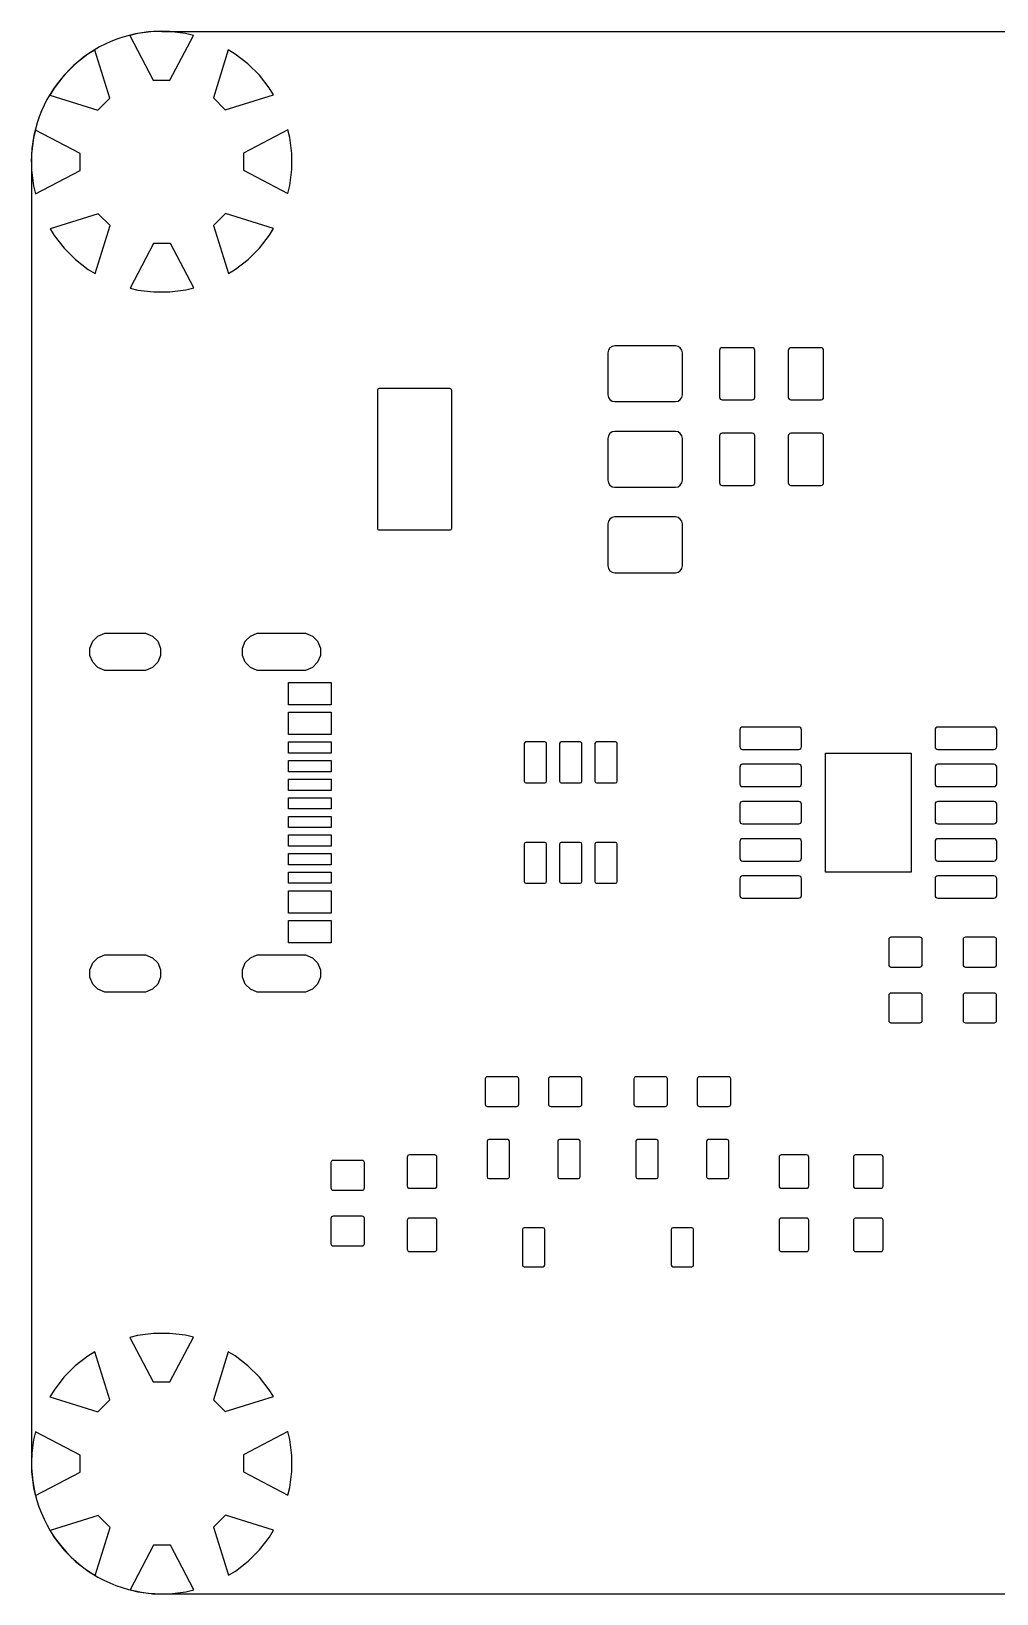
# Model space of a CAD drawing. Header units: inches. Extents: x -3.5 to 48, y -3.5 to 38.5.
# Drawn here: x -3.51 to 22.46, y -3.5 to 38.51 of the extents above; entities that cross this region are included whole.
import ezdxf

# ---------------------------------------------------------------- set-up
doc = ezdxf.new("R2010")
doc.units = ezdxf.units.IN
doc.layers.add('Board', color=216, linetype='Continuous')
doc.layers.add('Top Paste', color=8, linetype='Continuous')

msp = doc.modelspace()

# ---------------------------------------------------------------- linework, layer by layer
at = {"layer": 'Board'}
for p, q in [((0, 38.5), (44.5, 38.5)), ((-3.5, 35), (-3.5, 0.249)), ((-0.25, -3.5), (44.5, -3.5))]:
    msp.add_line(p, q, dxfattribs=at)
for centre, radius, start, end in [((0, 35), 3.509, 90, 180), ((0, 0), 3.5, 175.9144, 270)]:
    msp.add_arc(centre, radius, start, end, dxfattribs=at)
at = {"layer": 'Top Paste'}
for p, q in [((-0.65, 38.446), (-0.86, 38.393)), ((-0.86, 38.393), (-0.86, 38.393)), ((-0.86, 38.393), (-0.86, 38.393)), ((-0.86, 38.393), (-0.232, 37.196)), ((-0.221, 38.5), (-0.65, 38.446)), ((0.212, 38.5), (-0.221, 38.5)), ((0.641, 38.448), (0.212, 38.5)), ((0.222, 37.196), (0.851, 38.395)), ((0.851, 38.395), (0.641, 38.448)), ((-1.985, 37.891), (-2.325, 37.625)), ((-1.799, 38.002), (-1.985, 37.891)), ((-1.396, 36.71), (-1.799, 38.002)), ((1.791, 38.007), (1.389, 36.717)), ((1.977, 37.896), (1.791, 38.007)), ((1.791, 38.007), (1.791, 38.007)), ((1.791, 38.007), (1.791, 38.007)), ((2.319, 37.631), (1.977, 37.896)), ((-2.325, 37.625), (-2.631, 37.319)), ((2.625, 37.325), (2.319, 37.631)), ((-2.896, 36.977), (-3.007, 36.791)), ((-2.631, 37.319), (-2.896, 36.977)), ((-0.232, 37.196), (0.222, 37.196)), ((2.891, 36.985), (2.625, 37.325)), ((3.002, 36.799), (2.891, 36.985)), ((-3.007, 36.791), (-3.007, 36.791)), ((-3.007, 36.791), (-3.007, 36.791)), ((-3.007, 36.791), (-1.717, 36.389)), ((-1.717, 36.389), (-1.396, 36.71)), ((1.389, 36.717), (1.71, 36.396)), ((1.71, 36.396), (3.002, 36.799)), ((-3.395, 35.851), (-3.448, 35.641)), ((-2.196, 35.222), (-3.395, 35.851)), ((3.393, 35.86), (2.196, 35.232)), ((3.446, 35.65), (3.393, 35.86)), ((3.393, 35.86), (3.393, 35.86)), ((3.393, 35.86), (3.393, 35.86)), ((-3.448, 35.641), (-3.5, 35.212)), ((3.5, 35.221), (3.446, 35.65)), ((-3.5, 35.212), (-3.5, 34.779)), ((-2.196, 34.768), (-2.196, 35.222)), ((2.196, 35.232), (2.196, 34.778)), ((3.5, 34.788), (3.5, 35.221)), ((-3.5, 34.779), (-3.446, 34.35)), ((-3.393, 34.14), (-2.196, 34.768)), ((2.196, 34.778), (3.395, 34.149)), ((3.448, 34.359), (3.5, 34.788)), ((-3.446, 34.35), (-3.393, 34.14)), ((-3.393, 34.14), (-3.393, 34.14)), ((-3.393, 34.14), (-3.393, 34.14)), ((3.395, 34.149), (3.448, 34.359)), ((1.717, 33.611), (1.396, 33.29)), ((3.007, 33.209), (1.717, 33.611)), ((-1.71, 33.604), (-3.002, 33.201)), ((-3.002, 33.201), (-2.891, 33.015)), ((-1.791, 31.993), (-1.389, 33.283)), ((-1.389, 33.283), (-1.71, 33.604)), ((1.396, 33.29), (1.799, 31.998)), ((2.896, 33.023), (3.007, 33.209)), ((3.007, 33.209), (3.007, 33.209)), ((3.007, 33.209), (3.007, 33.209)), ((-2.891, 33.015), (-2.625, 32.675)), ((-0.222, 32.804), (-0.851, 31.605)), ((0.232, 32.804), (-0.222, 32.804)), ((0.86, 31.607), (0.232, 32.804)), ((2.631, 32.681), (2.896, 33.023)), ((-2.625, 32.675), (-2.319, 32.369)), ((-2.319, 32.369), (-1.977, 32.104)), ((1.985, 32.109), (2.325, 32.375)), ((2.325, 32.375), (2.631, 32.681)), ((-1.977, 32.104), (-1.791, 31.993)), ((-1.791, 31.993), (-1.791, 31.993)), ((-1.791, 31.993), (-1.791, 31.993)), ((1.799, 31.998), (1.985, 32.109)), ((-0.851, 31.605), (-0.641, 31.552)), ((-0.641, 31.552), (-0.212, 31.5)), ((0.221, 31.5), (0.65, 31.554)), ((0.65, 31.554), (0.86, 31.607)), ((0.86, 31.607), (0.86, 31.607)), ((0.86, 31.607), (0.86, 31.607)), ((-0.212, 31.5), (0.221, 31.5)), ((12, 29.862), (12, 28.738)), ((13.812, 30.05), (12.187, 30.05)), ((14, 28.738), (14, 29.862)), ((15, 29.929), (15, 28.671)), ((15.879, 30), (15.071, 30)), ((15.95, 28.671), (15.95, 29.929)), ((16.85, 29.929), (16.85, 28.671)), ((17.729, 30), (16.921, 30)), ((17.8, 28.671), (17.8, 29.929)), ((5.8, 28.85), (5.8, 25.15)), ((7.75, 28.9), (5.85, 28.9)), ((7.8, 25.15), (7.8, 28.85)), ((15.071, 28.6), (15.879, 28.6)), ((16.921, 28.6), (17.729, 28.6)), ((12.187, 28.55), (13.812, 28.55)), ((13.812, 27.75), (12.187, 27.75)), ((12, 27.562), (12, 26.437)), ((14, 26.437), (14, 27.562)), ((15, 27.629), (15, 26.371)), ((15.879, 27.7), (15.071, 27.7)), ((15.95, 26.371), (15.95, 27.629)), ((16.85, 27.629), (16.85, 26.371)), ((17.729, 27.7), (16.921, 27.7)), ((17.8, 26.371), (17.8, 27.629)), ((12.187, 26.25), (13.812, 26.25)), ((15.071, 26.3), (15.879, 26.3)), ((16.921, 26.3), (17.729, 26.3)), ((12, 25.262), (12, 24.137)), ((13.812, 25.45), (12.187, 25.45)), ((14, 24.137), (14, 25.262)), ((5.85, 25.1), (7.75, 25.1)), ((12.187, 23.95), (13.812, 23.95)), ((-1.715, 22.249), (-1.531, 22.325)), ((-1.531, 22.325), (-1.431, 22.325)), ((-1.431, 22.325), (-0.531, 22.325)), ((-1.431, 22.325), (-1.431, 22.325)), ((-0.531, 22.325), (-0.432, 22.325)), ((-0.432, 22.325), (-0.248, 22.249)), ((2.385, 22.249), (2.569, 22.325)), ((2.569, 22.325), (2.669, 22.325)), ((2.669, 22.325), (3.769, 22.325)), ((2.669, 22.325), (2.669, 22.325)), ((3.769, 22.325), (3.868, 22.325)), ((3.868, 22.325), (4.052, 22.249)), ((-1.931, 21.924), (-1.855, 22.108)), ((-1.931, 21.726), (-1.931, 21.924)), ((-1.855, 22.108), (-1.715, 22.249)), ((-0.248, 22.249), (-0.107, 22.108)), ((-0.107, 22.108), (-0.031, 21.924)), ((-0.031, 21.924), (-0.031, 21.726)), ((2.169, 21.924), (2.245, 22.108)), ((2.169, 21.726), (2.169, 21.924)), ((2.245, 22.108), (2.385, 22.249)), ((4.052, 22.249), (4.192, 22.108)), ((4.192, 22.108), (4.269, 21.924)), ((4.269, 21.924), (4.269, 21.726)), ((-1.855, 21.542), (-1.931, 21.726)), ((-1.715, 21.401), (-1.855, 21.542)), ((-0.107, 21.542), (-0.248, 21.401)), ((-0.031, 21.726), (-0.107, 21.542)), ((2.245, 21.542), (2.169, 21.726)), ((2.385, 21.401), (2.245, 21.542)), ((4.192, 21.542), (4.052, 21.401)), ((4.269, 21.726), (4.192, 21.542)), ((-1.531, 21.325), (-1.715, 21.401)), ((-1.431, 21.325), (-1.531, 21.325)), ((-0.531, 21.325), (-1.431, 21.325)), ((-0.432, 21.325), (-0.531, 21.325)), ((-0.531, 21.325), (-0.531, 21.325)), ((-0.248, 21.401), (-0.432, 21.325)), ((2.569, 21.325), (2.385, 21.401)), ((2.669, 21.325), (2.569, 21.325)), ((3.769, 21.325), (2.669, 21.325)), ((3.868, 21.325), (3.769, 21.325)), ((3.769, 21.325), (3.769, 21.325)), ((4.052, 21.401), (3.868, 21.325)), ((3.406, 20.4), (3.406, 21)), ((3.406, 21), (4.556, 21)), ((3.406, 21), (4.556, 21)), ((3.406, 20.4), (3.406, 21)), ((4.556, 21), (4.556, 20.4)), ((4.556, 21), (4.556, 20.4)), ((4.556, 20.4), (3.406, 20.4)), ((4.556, 20.4), (3.406, 20.4)), ((3.406, 19.6), (3.406, 20.2)), ((3.406, 20.2), (4.556, 20.2)), ((3.406, 20.2), (4.556, 20.2)), ((3.406, 19.6), (3.406, 20.2)), ((4.556, 20.2), (4.556, 19.6)), ((4.556, 20.2), (4.556, 19.6)), ((17.13, 19.8), (15.62, 19.8)), ((22.38, 19.8), (20.87, 19.8)), ((4.556, 19.6), (3.406, 19.6)), ((4.556, 19.6), (3.406, 19.6)), ((3.406, 19.1), (3.406, 19.4)), ((3.406, 19.4), (4.556, 19.4)), ((3.406, 19.4), (4.556, 19.4)), ((3.406, 19.1), (3.406, 19.4)), ((4.556, 19.4), (4.556, 19.1)), ((4.556, 19.4), (4.556, 19.1)), ((9.75, 19.355), (9.75, 18.345)), ((10.305, 19.4), (9.795, 19.4)), ((10.35, 18.345), (10.35, 19.355)), ((10.7, 19.355), (10.7, 18.345)), ((11.255, 19.4), (10.745, 19.4)), ((11.3, 18.345), (11.3, 19.355)), ((11.65, 19.355), (11.65, 18.345)), ((12.205, 19.4), (11.695, 19.4)), ((12.25, 18.345), (12.25, 19.355)), ((15.545, 19.725), (15.545, 19.275)), ((17.205, 19.275), (17.205, 19.725)), ((20.795, 19.725), (20.795, 19.275)), ((22.455, 19.275), (22.455, 19.725)), ((4.556, 19.1), (3.406, 19.1)), ((4.556, 19.1), (3.406, 19.1)), ((15.62, 19.2), (17.13, 19.2)), ((17.85, 15.9), (17.85, 19.1)), ((17.85, 19.1), (20.15, 19.1)), ((20.15, 19.1), (20.15, 15.9)), ((20.87, 19.2), (22.38, 19.2)), ((3.406, 18.6), (3.406, 18.9)), ((3.406, 18.9), (4.556, 18.9)), ((3.406, 18.9), (4.556, 18.9)), ((3.406, 18.6), (3.406, 18.9)), ((4.556, 18.6), (3.406, 18.6)), ((4.556, 18.6), (3.406, 18.6)), ((4.556, 18.9), (4.556, 18.6)), ((4.556, 18.9), (4.556, 18.6)), ((15.545, 18.725), (15.545, 18.275)), ((17.13, 18.8), (15.62, 18.8)), ((17.205, 18.275), (17.205, 18.725)), ((20.795, 18.725), (20.795, 18.275)), ((22.38, 18.8), (20.87, 18.8)), ((22.455, 18.275), (22.455, 18.725)), ((3.406, 18.1), (3.406, 18.4)), ((3.406, 18.4), (4.556, 18.4)), ((3.406, 18.4), (4.556, 18.4)), ((3.406, 18.1), (3.406, 18.4)), ((4.556, 18.1), (3.406, 18.1)), ((4.556, 18.1), (3.406, 18.1)), ((4.556, 18.4), (4.556, 18.1)), ((4.556, 18.4), (4.556, 18.1)), ((9.795, 18.3), (10.305, 18.3)), ((10.745, 18.3), (11.255, 18.3)), ((11.695, 18.3), (12.205, 18.3)), ((15.62, 18.2), (17.13, 18.2)), ((20.87, 18.2), (22.38, 18.2)), ((3.406, 17.6), (3.406, 17.9)), ((3.406, 17.9), (4.556, 17.9)), ((3.406, 17.9), (4.556, 17.9)), ((3.406, 17.6), (3.406, 17.9)), ((4.556, 17.9), (4.556, 17.6)), ((4.556, 17.9), (4.556, 17.6)), ((15.545, 17.725), (15.545, 17.275)), ((17.13, 17.8), (15.62, 17.8)), ((17.205, 17.275), (17.205, 17.725)), ((20.795, 17.725), (20.795, 17.275)), ((22.38, 17.8), (20.87, 17.8)), ((22.455, 17.275), (22.455, 17.725)), ((4.556, 17.6), (3.406, 17.6)), ((4.556, 17.6), (3.406, 17.6)), ((3.406, 17.1), (3.406, 17.4)), ((3.406, 17.4), (4.556, 17.4)), ((3.406, 17.4), (4.556, 17.4)), ((3.406, 17.1), (3.406, 17.4)), ((4.556, 17.4), (4.556, 17.1)), ((4.556, 17.4), (4.556, 17.1)), ((4.556, 17.1), (3.406, 17.1)), ((4.556, 17.1), (3.406, 17.1)), ((3.406, 16.6), (3.406, 16.9)), ((3.406, 16.9), (4.556, 16.9)), ((3.406, 16.9), (4.556, 16.9)), ((3.406, 16.6), (3.406, 16.9)), ((4.556, 16.9), (4.556, 16.6)), ((4.556, 16.9), (4.556, 16.6)), ((15.62, 17.2), (17.13, 17.2)), ((20.87, 17.2), (22.38, 17.2)), ((4.556, 16.6), (3.406, 16.6)), ((4.556, 16.6), (3.406, 16.6)), ((3.406, 16.1), (3.406, 16.4)), ((3.406, 16.4), (4.556, 16.4)), ((3.406, 16.4), (4.556, 16.4)), ((3.406, 16.1), (3.406, 16.4)), ((4.556, 16.4), (4.556, 16.1)), ((4.556, 16.4), (4.556, 16.1)), ((9.75, 16.655), (9.75, 15.645)), ((10.305, 16.7), (9.795, 16.7)), ((10.35, 15.645), (10.35, 16.655)), ((10.7, 16.655), (10.7, 15.645)), ((11.255, 16.7), (10.745, 16.7)), ((11.3, 15.645), (11.3, 16.655)), ((11.65, 16.655), (11.65, 15.645)), ((12.205, 16.7), (11.695, 16.7)), ((12.25, 15.645), (12.25, 16.655)), ((15.545, 16.725), (15.545, 16.275)), ((17.13, 16.8), (15.62, 16.8)), ((17.205, 16.275), (17.205, 16.725)), ((20.795, 16.725), (20.795, 16.275)), ((22.38, 16.8), (20.87, 16.8)), ((22.455, 16.275), (22.455, 16.725)), ((4.556, 16.1), (3.406, 16.1)), ((4.556, 16.1), (3.406, 16.1)), ((15.62, 16.2), (17.13, 16.2)), ((20.87, 16.2), (22.38, 16.2)), ((3.406, 15.6), (3.406, 15.9)), ((3.406, 15.9), (4.556, 15.9)), ((3.406, 15.9), (4.556, 15.9)), ((3.406, 15.6), (3.406, 15.9)), ((4.556, 15.6), (3.406, 15.6)), ((4.556, 15.6), (3.406, 15.6)), ((4.556, 15.9), (4.556, 15.6)), ((4.556, 15.9), (4.556, 15.6)), ((9.795, 15.6), (10.305, 15.6)), ((10.745, 15.6), (11.255, 15.6)), ((11.695, 15.6), (12.205, 15.6)), ((15.545, 15.725), (15.545, 15.275)), ((17.13, 15.8), (15.62, 15.8)), ((17.205, 15.275), (17.205, 15.725)), ((20.15, 15.9), (17.85, 15.9)), ((20.795, 15.725), (20.795, 15.275)), ((22.38, 15.8), (20.87, 15.8)), ((22.455, 15.275), (22.455, 15.725)), ((3.406, 14.8), (3.406, 15.4)), ((3.406, 15.4), (4.556, 15.4)), ((3.406, 15.4), (4.556, 15.4)), ((3.406, 14.8), (3.406, 15.4)), ((4.556, 15.4), (4.556, 14.8)), ((4.556, 15.4), (4.556, 14.8)), ((15.62, 15.2), (17.13, 15.2)), ((20.87, 15.2), (22.38, 15.2)), ((4.556, 14.8), (3.406, 14.8)), ((4.556, 14.8), (3.406, 14.8)), ((3.406, 14), (3.406, 14.6)), ((3.406, 14.6), (4.556, 14.6)), ((3.406, 14.6), (4.556, 14.6)), ((3.406, 14), (3.406, 14.6)), ((4.556, 14.6), (4.556, 14)), ((4.556, 14.6), (4.556, 14)), ((4.556, 14), (3.406, 14)), ((4.556, 14), (3.406, 14)), ((19.55, 14.09), (19.55, 13.41)), ((20.39, 14.15), (19.61, 14.15)), ((20.45, 13.41), (20.45, 14.09)), ((21.55, 14.09), (21.55, 13.41)), ((22.39, 14.15), (21.61, 14.15)), ((22.45, 13.41), (22.45, 14.09)), ((-1.931, 13.274), (-1.855, 13.458)), ((-1.855, 13.458), (-1.715, 13.599)), ((-1.715, 13.599), (-1.531, 13.675)), ((-1.531, 13.675), (-1.431, 13.675)), ((-1.431, 13.675), (-0.531, 13.675)), ((-1.431, 13.675), (-1.431, 13.675)), ((-0.531, 13.675), (-0.432, 13.675)), ((-0.432, 13.675), (-0.248, 13.599)), ((-0.248, 13.599), (-0.107, 13.458)), ((-0.107, 13.458), (-0.031, 13.274)), ((2.169, 13.274), (2.245, 13.458)), ((2.245, 13.458), (2.385, 13.599)), ((2.385, 13.599), (2.569, 13.675)), ((2.569, 13.675), (2.669, 13.675)), ((2.669, 13.675), (3.769, 13.675)), ((2.669, 13.675), (2.669, 13.675)), ((3.769, 13.675), (3.868, 13.675)), ((3.868, 13.675), (4.052, 13.599)), ((4.052, 13.599), (4.192, 13.458)), ((4.192, 13.458), (4.269, 13.274)), ((-1.931, 13.076), (-1.931, 13.274)), ((-1.855, 12.892), (-1.931, 13.076)), ((-0.031, 13.076), (-0.107, 12.892)), ((-0.031, 13.274), (-0.031, 13.076)), ((2.169, 13.076), (2.169, 13.274)), ((2.245, 12.892), (2.169, 13.076)), ((4.269, 13.076), (4.192, 12.892)), ((4.269, 13.274), (4.269, 13.076)), ((19.61, 13.35), (20.39, 13.35)), ((21.61, 13.35), (22.39, 13.35)), ((-1.715, 12.751), (-1.855, 12.892)), ((-1.531, 12.675), (-1.715, 12.751)), ((-1.431, 12.675), (-1.531, 12.675)), ((-0.531, 12.675), (-1.431, 12.675)), ((-0.432, 12.675), (-0.531, 12.675)), ((-0.531, 12.675), (-0.531, 12.675)), ((-0.248, 12.751), (-0.432, 12.675)), ((-0.107, 12.892), (-0.248, 12.751)), ((2.385, 12.751), (2.245, 12.892)), ((2.569, 12.675), (2.385, 12.751)), ((2.669, 12.675), (2.569, 12.675)), ((3.769, 12.675), (2.669, 12.675)), ((3.868, 12.675), (3.769, 12.675)), ((3.769, 12.675), (3.769, 12.675)), ((4.052, 12.751), (3.868, 12.675)), ((4.192, 12.892), (4.052, 12.751)), ((20.39, 12.65), (19.61, 12.65)), ((22.39, 12.65), (21.61, 12.65)), ((19.55, 12.59), (19.55, 11.91)), ((20.45, 11.91), (20.45, 12.59)), ((21.55, 12.59), (21.55, 11.91)), ((22.45, 11.91), (22.45, 12.59)), ((19.61, 11.85), (20.39, 11.85)), ((21.61, 11.85), (22.39, 11.85)), ((8.7, 10.34), (8.7, 9.66)), ((9.54, 10.4), (8.76, 10.4)), ((9.6, 9.66), (9.6, 10.34)), ((10.4, 10.34), (10.4, 9.66)), ((11.24, 10.4), (10.46, 10.4)), ((11.3, 9.66), (11.3, 10.34)), ((12.7, 10.34), (12.7, 9.66)), ((13.54, 10.4), (12.76, 10.4)), ((13.6, 9.66), (13.6, 10.34)), ((14.4, 10.34), (14.4, 9.66)), ((15.24, 10.4), (14.46, 10.4)), ((15.3, 9.66), (15.3, 10.34)), ((8.76, 9.6), (9.54, 9.6)), ((10.46, 9.6), (11.24, 9.6)), ((12.76, 9.6), (13.54, 9.6)), ((14.46, 9.6), (15.24, 9.6)), ((8.75, 8.665), (8.75, 7.705)), ((9.305, 8.71), (8.795, 8.71)), ((9.35, 7.705), (9.35, 8.665)), ((10.65, 8.665), (10.65, 7.705)), ((11.205, 8.71), (10.695, 8.71)), ((11.25, 7.705), (11.25, 8.665)), ((12.75, 8.665), (12.75, 7.705)), ((13.305, 8.71), (12.795, 8.71)), ((13.35, 7.705), (13.35, 8.665)), ((14.65, 8.665), (14.65, 7.705)), ((15.205, 8.71), (14.695, 8.71)), ((15.25, 7.705), (15.25, 8.665)), ((4.55, 8.09), (4.55, 7.41)), ((5.39, 8.15), (4.61, 8.15)), ((5.45, 7.41), (5.45, 8.09)), ((6.6, 8.24), (6.6, 7.46)), ((7.34, 8.3), (6.66, 8.3)), ((7.4, 7.46), (7.4, 8.24)), ((16.6, 8.24), (16.6, 7.46)), ((17.34, 8.3), (16.66, 8.3)), ((17.4, 7.46), (17.4, 8.24)), ((18.6, 8.24), (18.6, 7.46)), ((19.34, 8.3), (18.66, 8.3)), ((19.4, 7.46), (19.4, 8.24)), ((8.795, 7.66), (9.305, 7.66)), ((10.695, 7.66), (11.205, 7.66)), ((12.795, 7.66), (13.305, 7.66)), ((14.695, 7.66), (15.205, 7.66)), ((4.61, 7.35), (5.39, 7.35)), ((6.66, 7.4), (7.34, 7.4)), ((16.66, 7.4), (17.34, 7.4)), ((18.66, 7.4), (19.34, 7.4)), ((4.55, 6.59), (4.55, 5.91)), ((5.39, 6.65), (4.61, 6.65)), ((5.45, 5.91), (5.45, 6.59)), ((6.6, 6.54), (6.6, 5.76)), ((7.34, 6.6), (6.66, 6.6)), ((7.4, 5.76), (7.4, 6.54)), ((10.255, 6.34), (9.745, 6.34)), ((14.255, 6.34), (13.745, 6.34)), ((16.6, 6.54), (16.6, 5.76)), ((17.34, 6.6), (16.66, 6.6)), ((17.4, 5.76), (17.4, 6.54)), ((18.6, 6.54), (18.6, 5.76)), ((19.34, 6.6), (18.66, 6.6)), ((19.4, 5.76), (19.4, 6.54)), ((9.7, 6.295), (9.7, 5.335)), ((10.3, 5.335), (10.3, 6.295)), ((13.7, 6.295), (13.7, 5.335)), ((14.3, 5.335), (14.3, 6.295)), ((4.61, 5.85), (5.39, 5.85)), ((6.66, 5.7), (7.34, 5.7)), ((16.66, 5.7), (17.34, 5.7)), ((18.66, 5.7), (19.34, 5.7)), ((9.745, 5.29), (10.255, 5.29)), ((13.745, 5.29), (14.255, 5.29)), ((-0.65, 3.446), (-0.86, 3.393)), ((-0.86, 3.393), (-0.86, 3.393)), ((-0.86, 3.393), (-0.86, 3.393)), ((-0.86, 3.393), (-0.232, 2.196)), ((-0.221, 3.5), (-0.65, 3.446)), ((0.212, 3.5), (-0.221, 3.5)), ((0.641, 3.448), (0.212, 3.5)), ((0.222, 2.196), (0.851, 3.395)), ((0.851, 3.395), (0.641, 3.448)), ((-1.799, 3.002), (-1.985, 2.891)), ((-1.396, 1.71), (-1.799, 3.002)), ((1.791, 3.007), (1.389, 1.717)), ((1.977, 2.896), (1.791, 3.007)), ((1.791, 3.007), (1.791, 3.007)), ((1.791, 3.007), (1.791, 3.007)), ((-2.325, 2.625), (-2.631, 2.319)), ((-1.985, 2.891), (-2.325, 2.625)), ((2.319, 2.631), (1.977, 2.896)), ((2.625, 2.325), (2.319, 2.631)), ((-2.631, 2.319), (-2.896, 1.977)), ((-0.232, 2.196), (0.222, 2.196)), ((2.891, 1.985), (2.625, 2.325)), ((-2.896, 1.977), (-3.007, 1.791)), ((-3.007, 1.791), (-3.007, 1.791)), ((-3.007, 1.791), (-3.007, 1.791)), ((-3.007, 1.791), (-1.717, 1.389)), ((-1.717, 1.389), (-1.396, 1.71)), ((1.389, 1.717), (1.71, 1.396)), ((1.71, 1.396), (3.002, 1.799)), ((3.002, 1.799), (2.891, 1.985)), ((-3.395, 0.851), (-3.448, 0.641)), ((-2.196, 0.222), (-3.395, 0.851)), ((3.393, 0.86), (2.196, 0.232)), ((3.446, 0.65), (3.393, 0.86)), ((3.393, 0.86), (3.393, 0.86)), ((3.393, 0.86), (3.393, 0.86)), ((-3.448, 0.641), (-3.5, 0.212)), ((3.5, 0.221), (3.446, 0.65)), ((-3.5, 0.212), (-3.5, -0.221)), ((-2.196, -0.232), (-2.196, 0.222)), ((2.196, 0.232), (2.196, -0.222)), ((3.5, -0.212), (3.5, 0.221)), ((-3.5, -0.221), (-3.446, -0.65)), ((-3.393, -0.86), (-2.196, -0.232)), ((2.196, -0.222), (3.395, -0.851)), ((3.448, -0.641), (3.5, -0.212)), ((-3.446, -0.65), (-3.393, -0.86)), ((3.395, -0.851), (3.448, -0.641)), ((-3.393, -0.86), (-3.393, -0.86)), ((-3.393, -0.86), (-3.393, -0.86)), ((-1.71, -1.396), (-3.002, -1.799)), ((-1.389, -1.717), (-1.71, -1.396)), ((1.717, -1.389), (1.396, -1.71)), ((3.007, -1.791), (1.717, -1.389)), ((-3.002, -1.799), (-2.891, -1.985)), ((-2.891, -1.985), (-2.625, -2.325)), ((-1.791, -3.007), (-1.389, -1.717)), ((1.396, -1.71), (1.799, -3.002)), ((2.631, -2.319), (2.896, -1.977)), ((2.896, -1.977), (3.007, -1.791)), ((3.007, -1.791), (3.007, -1.791)), ((3.007, -1.791), (3.007, -1.791)), ((-2.625, -2.325), (-2.319, -2.631)), ((-0.222, -2.196), (-0.851, -3.395)), ((0.232, -2.196), (-0.222, -2.196)), ((0.86, -3.393), (0.232, -2.196)), ((2.325, -2.625), (2.631, -2.319)), ((-2.319, -2.631), (-1.977, -2.896)), ((-1.977, -2.896), (-1.791, -3.007)), ((1.799, -3.002), (1.985, -2.891)), ((1.985, -2.891), (2.325, -2.625)), ((-1.791, -3.007), (-1.791, -3.007)), ((-1.791, -3.007), (-1.791, -3.007)), ((-0.851, -3.395), (-0.641, -3.448)), ((-0.641, -3.448), (-0.212, -3.5)), ((-0.212, -3.5), (0.221, -3.5)), ((0.221, -3.5), (0.65, -3.446)), ((0.65, -3.446), (0.86, -3.393)), ((0.86, -3.393), (0.86, -3.393)), ((0.86, -3.393), (0.86, -3.393))]:
    msp.add_line(p, q, dxfattribs=at)
for centre, radius, start, end in [((12.187, 29.862), 0.188, 90, 180), ((13.812, 29.862), 0.188, 0, 90), ((15.071, 29.929), 0.0712, 90, 180), ((15.879, 29.929), 0.0712, 0, 90), ((16.921, 29.929), 0.0712, 90, 180), ((17.729, 29.929), 0.0712, 0, 90), ((5.85, 28.85), 0.05, 90, 180), ((7.75, 28.85), 0.05, 0, 90), ((12.187, 28.738), 0.188, 180, 270), ((13.812, 28.738), 0.188, 270, 0), ((15.071, 28.671), 0.0712, 180, 270), ((15.879, 28.671), 0.0712, 270, 0), ((16.921, 28.671), 0.0712, 180, 270), ((17.729, 28.671), 0.0712, 270, 0), ((12.187, 27.562), 0.188, 90, 180), ((13.812, 27.562), 0.188, 0, 90), ((15.071, 27.629), 0.0712, 90, 180), ((15.879, 27.629), 0.0712, 0, 90), ((16.921, 27.629), 0.0712, 90, 180), ((17.729, 27.629), 0.0712, 0, 90), ((12.187, 26.437), 0.188, 180, 270), ((13.812, 26.437), 0.188, 270, 0), ((15.071, 26.371), 0.0712, 180, 270), ((15.879, 26.371), 0.0712, 270, 0), ((16.921, 26.371), 0.0712, 180, 270), ((17.729, 26.371), 0.0712, 270, 0), ((12.187, 25.262), 0.188, 90, 180), ((13.812, 25.262), 0.188, 0, 90), ((5.85, 25.15), 0.05, 180, 270), ((7.75, 25.15), 0.05, 270, 0), ((12.187, 24.137), 0.188, 180, 270), ((13.812, 24.137), 0.188, 270, 0), ((15.62, 19.725), 0.075, 90, 180), ((17.13, 19.725), 0.075, 0, 90), ((20.87, 19.725), 0.075, 90, 180), ((22.38, 19.725), 0.075, 0, 90), ((9.795, 19.355), 0.045, 90, 180), ((10.305, 19.355), 0.045, 0, 90), ((10.745, 19.355), 0.045, 90, 180), ((11.255, 19.355), 0.045, 0, 90), ((11.695, 19.355), 0.045, 90, 180), ((12.205, 19.355), 0.045, 0, 90), ((15.62, 19.275), 0.075, 180, 270), ((17.13, 19.275), 0.075, 270, 0), ((20.87, 19.275), 0.075, 180, 270), ((22.38, 19.275), 0.075, 270, 0), ((15.62, 18.725), 0.075, 90, 180), ((17.13, 18.725), 0.075, 0, 90), ((20.87, 18.725), 0.075, 90, 180), ((22.38, 18.725), 0.075, 0, 90), ((9.795, 18.345), 0.045, 180, 270), ((10.305, 18.345), 0.045, 270, 0), ((10.745, 18.345), 0.045, 180, 270), ((11.255, 18.345), 0.045, 270, 0), ((11.695, 18.345), 0.045, 180, 270), ((12.205, 18.345), 0.045, 270, 0), ((15.62, 18.275), 0.075, 180, 270), ((17.13, 18.275), 0.075, 270, 0), ((20.87, 18.275), 0.075, 180, 270), ((22.38, 18.275), 0.075, 270, 0), ((15.62, 17.725), 0.075, 90, 180), ((17.13, 17.725), 0.075, 0, 90), ((20.87, 17.725), 0.075, 90, 180), ((22.38, 17.725), 0.075, 0, 90), ((15.62, 17.275), 0.075, 180, 270), ((17.13, 17.275), 0.075, 270, 0), ((20.87, 17.275), 0.075, 180, 270), ((22.38, 17.275), 0.075, 270, 0), ((9.795, 16.655), 0.045, 90, 180), ((10.305, 16.655), 0.045, 0, 90), ((10.745, 16.655), 0.045, 90, 180), ((11.255, 16.655), 0.045, 0, 90), ((11.695, 16.655), 0.045, 90, 180), ((12.205, 16.655), 0.045, 0, 90), ((15.62, 16.725), 0.075, 90, 180), ((17.13, 16.725), 0.075, 0, 90), ((20.87, 16.725), 0.075, 90, 180), ((22.38, 16.725), 0.075, 0, 90), ((15.62, 16.275), 0.075, 180, 270), ((17.13, 16.275), 0.075, 270, 0), ((20.87, 16.275), 0.075, 180, 270), ((22.38, 16.275), 0.075, 270, 0), ((9.795, 15.645), 0.045, 180, 270), ((10.305, 15.645), 0.045, 270, 0), ((10.745, 15.645), 0.045, 180, 270), ((11.255, 15.645), 0.045, 270, 0), ((11.695, 15.645), 0.045, 180, 270), ((12.205, 15.645), 0.045, 270, 0), ((15.62, 15.725), 0.075, 90, 180), ((17.13, 15.725), 0.075, 0, 90), ((20.87, 15.725), 0.075, 90, 180), ((22.38, 15.725), 0.075, 0, 90), ((15.62, 15.275), 0.075, 180, 270), ((17.13, 15.275), 0.075, 270, 0), ((20.87, 15.275), 0.075, 180, 270), ((22.38, 15.275), 0.075, 270, 0), ((19.61, 14.09), 0.06, 90, 180), ((20.39, 14.09), 0.06, 0, 90), ((21.61, 14.09), 0.06, 90, 180), ((22.39, 14.09), 0.06, 0, 90), ((19.61, 13.41), 0.06, 180, 270), ((20.39, 13.41), 0.06, 270, 0), ((21.61, 13.41), 0.06, 180, 270), ((22.39, 13.41), 0.06, 270, 0), ((19.61, 12.59), 0.06, 90, 180), ((20.39, 12.59), 0.06, 0, 90), ((21.61, 12.59), 0.06, 90, 180), ((22.39, 12.59), 0.06, 0, 90), ((19.61, 11.91), 0.06, 180, 270), ((20.39, 11.91), 0.06, 270, 0), ((21.61, 11.91), 0.06, 180, 270), ((22.39, 11.91), 0.06, 270, 0), ((8.76, 10.34), 0.06, 90, 180), ((9.54, 10.34), 0.06, 0, 90), ((10.46, 10.34), 0.06, 90, 180), ((11.24, 10.34), 0.06, 0, 90), ((12.76, 10.34), 0.06, 90, 180), ((13.54, 10.34), 0.06, 0, 90), ((14.46, 10.34), 0.06, 90, 180), ((15.24, 10.34), 0.06, 0, 90), ((8.76, 9.66), 0.06, 180, 270), ((9.54, 9.66), 0.06, 270, 0), ((10.46, 9.66), 0.06, 180, 270), ((11.24, 9.66), 0.06, 270, 0), ((12.76, 9.66), 0.06, 180, 270), ((13.54, 9.66), 0.06, 270, 0), ((14.46, 9.66), 0.06, 180, 270), ((15.24, 9.66), 0.06, 270, 0), ((8.795, 8.665), 0.045, 90, 180), ((9.305, 8.665), 0.045, 0, 90), ((10.695, 8.665), 0.045, 90, 180), ((11.205, 8.665), 0.045, 0, 90), ((12.795, 8.665), 0.045, 90, 180), ((13.305, 8.665), 0.045, 0, 90), ((14.695, 8.665), 0.045, 90, 180), ((15.205, 8.665), 0.045, 0, 90), ((4.61, 8.09), 0.06, 90, 180), ((5.39, 8.09), 0.06, 0, 90), ((6.66, 8.24), 0.06, 90, 180), ((7.34, 8.24), 0.06, 0, 90), ((16.66, 8.24), 0.06, 90, 180), ((17.34, 8.24), 0.06, 0, 90), ((18.66, 8.24), 0.06, 90, 180), ((19.34, 8.24), 0.06, 0, 90), ((8.795, 7.705), 0.045, 180, 270), ((9.305, 7.705), 0.045, 270, 0), ((10.695, 7.705), 0.045, 180, 270), ((11.205, 7.705), 0.045, 270, 0), ((12.795, 7.705), 0.045, 180, 270), ((13.305, 7.705), 0.045, 270, 0), ((14.695, 7.705), 0.045, 180, 270), ((15.205, 7.705), 0.045, 270, 0), ((4.61, 7.41), 0.06, 180, 270), ((5.39, 7.41), 0.06, 270, 0), ((6.66, 7.46), 0.06, 180, 270), ((7.34, 7.46), 0.06, 270, 0), ((16.66, 7.46), 0.06, 180, 270), ((17.34, 7.46), 0.06, 270, 0), ((18.66, 7.46), 0.06, 180, 270), ((19.34, 7.46), 0.06, 270, 0), ((4.61, 6.59), 0.06, 90, 180), ((5.39, 6.59), 0.06, 0, 90), ((6.66, 6.54), 0.06, 90, 180), ((7.34, 6.54), 0.06, 0, 90), ((9.745, 6.295), 0.045, 90, 180), ((10.255, 6.295), 0.045, 0, 90), ((13.745, 6.295), 0.045, 90, 180), ((14.255, 6.295), 0.045, 0, 90), ((16.66, 6.54), 0.06, 90, 180), ((17.34, 6.54), 0.06, 0, 90), ((18.66, 6.54), 0.06, 90, 180), ((19.34, 6.54), 0.06, 0, 90), ((4.61, 5.91), 0.06, 180, 270), ((5.39, 5.91), 0.06, 270, 0), ((6.66, 5.76), 0.06, 180, 270), ((7.34, 5.76), 0.06, 270, 0), ((16.66, 5.76), 0.06, 180, 270), ((17.34, 5.76), 0.06, 270, 0), ((18.66, 5.76), 0.06, 180, 270), ((19.34, 5.76), 0.06, 270, 0), ((9.745, 5.335), 0.045, 180, 270), ((10.255, 5.335), 0.045, 270, 0), ((13.745, 5.335), 0.045, 180, 270), ((14.255, 5.335), 0.045, 270, 0)]:
    msp.add_arc(centre, radius, start, end, dxfattribs=at)

doc.saveas('drawing.dxf')
